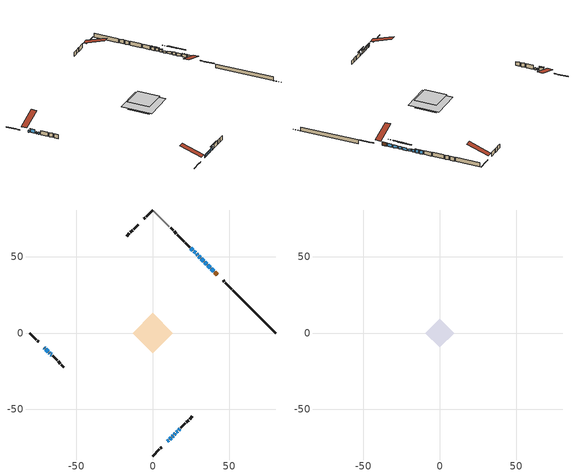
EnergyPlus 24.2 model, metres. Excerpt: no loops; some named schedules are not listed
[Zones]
conditioned space
 floor outside (Floor1 construction): -0.86,0 0,0.86 0.86,0 0,-0.86 z1.83
 floor adiabatic (AdiabaticFloorConstruction): -13.19,0 0,13.19 13.19,0 0,-13.19 z1.83
 floor foundation (Slab1 construction): -9.21,0 0,9.21 9.21,0 0,-9.21 z-0.61
 wall outside (RimJoist1 construction): 0,-80.6 4.29,-76.31 / -80.6,0 -76.31,-4.29 / 0,80.6 -4.29,76.31 / 51.93,28.68 47.64,32.96 z1.83:2.13
 wall outside (RimJoist2 construction): 4.94,-75.66 5.87,-74.73 / -75.66,-4.94 -74.73,-5.87 / -4.94,75.66 -5.87,74.73 / 46.98,33.62 46.06,34.54 z1.83:2.13
 wall outside (AdiabaticWallConstruction 1): 42.32,38.28 40.69,39.91 z1.83:3.86
 wall outside (AdiabaticWallConstruction): -71,-9.6 -70.72,-9.88 / -67.72,-12.88 -67.42,-13.18 / -66.77,-13.83 -66.29,-14.32 / 31.22,49.38 30.26,50.34 z1.83:3.05; 40.03,40.57 38.38,42.22 z1.83:3.68; 9.6,-71 10.33,-70.28 / 10.98,-69.62 12.01,-68.6 / 13.98,-66.62 14.81,-65.79 / 29.61,50.99 28.78,51.82 z1.83:3.28; 12.66,-67.94 13.33,-67.27 z1.83:3.23; 15.47,-65.14 16.31,-64.29 z1.83:3.74; -70.07,-10.54 -68.38,-12.22 z1.83:4.04; 37.72,42.88 36.07,44.53 / 35.41,45.19 34.19,46.41 z1.83:3.56; 33.53,47.07 31.88,48.72 z1.83:3.25; 16.97,-63.64 17.79,-62.81 z1.83:2.19; 28.13,52.48 26.9,53.7 / 26.25,54.35 24.99,55.61 z1.83:3.91
 wall outside (Wall1 construction): 18.45,-62.15 21.44,-59.16 / -65.63,-14.97 -62.64,-17.96 / -9.61,71 -12.6,68 / 24.33,56.27 21.34,59.26 z1.83:4.27
 wall outside (Wall3 construction): 22.1,-58.5 23.51,-57.09 / -61.98,-18.62 -60.57,-20.04 / -13.25,67.35 -14.67,65.93 / 15.43,65.17 14.01,66.59 z1.83:4.27
 wall outside (Wall4 construction): 24.17,-56.43 25.89,-54.71 / -59.91,-20.69 -58.19,-22.42 / -15.33,65.28 -17.05,63.55 / 13.36,67.25 11.63,68.97 z1.83:4.27
 wall foundation (FoundationWall1 construction): 52.58,28.02,-0.61 52.58,28.02,1.83 77.35,3.25,1.83 77.35,3.25,-0.51 80.6,0,-0.51 80.6,0,-0.61
 wall othersidecoefficients (Wall2 construction): 20.69,59.92 16.08,64.52 z1.83:4.27
 wall adiabatic (Wall5 construction): 10.98,69.63 0.66,79.94 z1.83:4.27
 window (WindowConstruction 10): -71,-9.61 -70.72,-9.88 z1.83:3.05
 window (WindowConstruction 3): 40.03,40.57 38.38,42.22 z1.83:3.68
 window (WindowConstruction 4): 9.61,-71 10.33,-70.28 z1.83:3.28
 window (WindowConstruction 5): 10.98,-69.62 12.01,-68.6 z1.83:3.28
 window (WindowConstruction 6): 12.66,-67.94 13.33,-67.27 z1.83:3.23
 window (WindowConstruction 7): 13.98,-66.62 14.81,-65.79 z1.83:3.28
 window (WindowConstruction 8): 15.47,-65.14 16.31,-64.29 z1.83:3.73
 window (WindowConstruction 9): -70.07,-10.54 -68.38,-12.22 z1.83:4.04
 window (WindowConstruction 14): 37.72,42.88 36.07,44.53 z1.83:3.56
 window (WindowConstruction 11): -67.72,-12.88 -67.42,-13.18 z1.83:3.05
 window (WindowConstruction 15): 35.41,45.19 34.19,46.41 z1.83:3.56
 window (WindowConstruction 16): 33.53,47.07 31.88,48.72 z1.83:3.25
 window (WindowConstruction 17): 16.97,-63.63 17.79,-62.81 z1.83:2.19
 window (WindowConstruction 12): -66.77,-13.84 -66.29,-14.32 z1.83:3.05
 window (WindowConstruction 13): 31.22,49.38 30.26,50.34 z1.83:3.05
 window (WindowConstruction): 29.61,50.99 28.78,51.82 z1.83:3.28
 window (WindowConstruction 1): 28.13,52.48 26.91,53.7 z1.83:3.91
 window (WindowConstruction 2): 26.25,54.35 24.99,55.61 z1.83:3.91
 door (Door): 42.32,38.28 40.69,39.91 z1.83:3.86
 ceiling adiabatic (AdiabaticFloorConstruction): 0,-13.19 13.19,0 0,13.19 -13.19,0 z1.83
attic - vented
 floor to conditioned space (Floor2 construction Reversed): -9.44,0 0,9.44 9.44,0 0,-9.44 z4.27
 roof outside (Roof1 construction): 8.95,-71.65,4.27 -0.24,-62.46,8.6 -2.67,-64.88,8.6 6.53,-74.08,4.27; -71.65,-8.95,4.27 -62.46,0.24,8.6 -64.88,2.67,8.6 -74.08,-6.53,4.27; -8.95,71.65,4.27 0.24,62.46,8.6 2.67,64.88,8.6 -6.53,74.08,4.27; 42.98,37.62,4.27 33.79,28.43,8.6 36.21,26.01,8.6 45.4,35.2,4.27
shading: 38.24,42.37 40.17,40.43 40.46,40.72 38.53,42.66 z3.88; 10.47,-70.13 9.46,-71.14 9.75,-71.43 10.76,-70.43 z3.48; 12.15,-68.45 10.84,-69.76 11.13,-70.05 12.44,-68.74 z3.48; 13.47,-67.13 12.52,-68.08 12.81,-68.37 13.76,-67.42 z3.43; 14.95,-65.65 13.84,-66.76 14.13,-67.05 15.24,-65.94 z3.48; 16.45,-64.15 15.32,-65.28 15.61,-65.57 16.74,-64.44 z3.94; -68.24,-12.37 -70.21,-10.39 -70.5,-10.68 -68.53,-12.66 z4.24; 33.99,46.61 39.8,40.8 40.09,41.09 34.28,46.9 z6.5; 32.11,48.49 37.49,43.11 37.78,43.4 32.4,48.78 z6.5; 29.8,50.8 35.61,44.99 35.9,45.28 30.09,51.09 z6.19; 19.87,-60.73 14.89,-65.71 15.18,-66 20.16,-61.02 z5.13; 28.64,51.96 29.75,50.85 30.04,51.14 28.93,52.25 z3.48; 26.76,53.84 28.27,52.33 28.56,52.62 27.05,54.13 z4.11; 24.85,55.75 26.39,54.21 26.68,54.5 25.14,56.04 z4.11
[Building]
Building 1: Terrain=Suburbs
[Site:Location]
Edmonton Intl AP_AB: Latitude {deg}=53.31; Longitude {deg}=-113.58; Time Zone {hr}=-7; Elevation {m}=723; Keep Site Location Information=Yes
[Site:GroundTemperature:Shallow]
-1.56185, -3.61833, -3.78302, -2.80711, 1.11059, 5.01004, 8.39065, 10.5322, 10.7141, 8.97234, 5.67794, 1.89811
[Site:WaterMainsTemperature]
Calculation Method=Schedule; Temperature Schedule=mains temperature schedule
[Material] Roughness=Rough; Thermal Absorptance=0.9
Name | Thickness {m} | Conductivity {W/m-K} | Density {kg/m3} | Specific Heat {J/kg-K} | Solar Absorptance | Visible Absorptance
asphalt or fiberglass shingles | 0.00635 | 0.162714 | 1121.4 | 1465.45 | 0.4 | 0.4
ceiling loosefill ins | 0.254 | 0.0480833 | 16.02 | 1046.75 | 0.7 | 0.7
ceiling stud and cavity | 0.1397 | 0.121496 | 65.682 | 1177.47 | 0.7 | 0.7
concrete 4.0 in. | 0.1016 | 1.803125 | 2242.8 | 837.4 | 0.7 | 0.7
concrete 8.0 in. | 0.2032 | 1.803125 | 2242.8 | 837.4 | 0.7 | 0.7
door material | 0.04445 | 0.053851 | 512.64 | 1214.23 | 0.7 | 0.7
floor covering | 0.0127 | 0.0433444 | 54.468 | 1339.84 | 0.6 | 0.6
floor rigid ins; rim joist rigid ins; wall rigid ins | 0.051816 | 0.029427 | 32.04 | 1214.23 | 0.7 | 0.7
floor rigid ins 1; wall rigid ins 2 | 0.512978 | 0.029427 | 32.04 | 1214.23 | 0.7 | 0.7
floor stud and cavity | 0.1397 | 0.119269 | 92.3553 | 1139.71 | 0.7 | 0.7
floor stud and cavity 1 | 0.1397 | 1.75129 | 37.0049 | 1207.88 | 0.7 | 0.7
furniture material conditioned space 1 | 0.1524 | 0.115458 | 640.8 | 1214.23 | 0.6 | 0.6
gypsum board | 0.0127 | 0.160291 | 801 | 837.4 | 0.6 | 0.6
osb sheathing 0.5 in. | 0.0127 | 0.115458 | 512.64 | 1214.23 | 0.7 | 0.7
osb sheathing 0.75 in. | 0.01905 | 0.115458 | 512.64 | 1214.23 | 0.7 | 0.7
osb sheathing 2.0 in. | 0.0508 | 0.115458 | 512.64 | 1214.23 | 0.7 | 0.7
rim joist stud and cavity | 0.0508 | 0.0450373 | 125.044 | 1163.47 | 0.6 | 0.6
rim joist stud and cavity 1 | 0.0508 | 0.0357683 | 125.044 | 1163.47 | 0.6 | 0.6
wall rigid ins 1 | 0.051816 | 0.029427 | 32.04 | 1214.23 | 0.4 | 0.4
wall stud and cavity | 0.1397 | 0.256764 | 139.0536 | 1170.24 | 0.7 | 0.7
wall stud and cavity 1 | 0.1397 | 0.29655 | 139.0536 | 1170.24 | 0.7 | 0.7
wall stud and cavity 2 | 0.1397 | 0.678158 | 139.0536 | 1170.24 | 0.7 | 0.7
wall stud and cavity 3 | 0.1397 | 0.789273 | 139.0536 | 1170.24 | 0.7 | 0.7
wall stud and cavity 4 | 0.1397 | 0.197586 | 139.0536 | 1170.24 | 0.7 | 0.7
wall stud and cavity 5 | 0.0889 | 0.380278 | 52.3479 | 1209.89 | 0.7 | 0.7
wall stud and cavity 6 | 0.0889 | 0.391764 | 83.0341 | 1211.67 | 0.7 | 0.7
wood siding | 0.0254 | 0.102417 | 544.68 | 1172.36 | 0.4 | 0.4
wood siding 1; wood siding 2; wood siding 3 | 0.0254 | 0.102417 | 544.68 | 1172.36 | 0.7 | 0.7
[WindowMaterial:SimpleGlazingSystem]
Name | U-Factor {W/m2-K} | Solar Heat Gain Coefficient
WindowMaterial | 2.42791 | 0.63
WindowMaterial 1 | 2.44268 | 0.62
WindowMaterial 10 | 2.8072 | 0.47
WindowMaterial 11 | 2.19909 | 0.41
WindowMaterial 12 | 2.20647 | 0.58
WindowMaterial 13 | 2.14572 | 0.6
WindowMaterial 14 | 2.14117 | 0.61
WindowMaterial 15 | 2.3717 | 0.37
WindowMaterial 2 | 2.36375 | 0.65
WindowMaterial 3 | 2.103699 | 0.62
WindowMaterial 4 | 2.464252 | 0.48
WindowMaterial 5 | 2.407472 | 0.64
WindowMaterial 6 | 2.27801 | 0.55
WindowMaterial 7 | 2.191708 | 0.59
WindowMaterial 8 | 2.08155 | 0.63
WindowMaterial 9 | 2.674338 | 0.52
[Construction]
AdiabaticFloorConstruction: floor stud and cavity 1, floor rigid ins 1, osb sheathing 0.75 in., floor covering
AdiabaticWallConstruction: wood siding 2, wall rigid ins 2, wall stud and cavity 5, gypsum board
AdiabaticWallConstruction 1: wood siding 3, wall rigid ins 2, wall stud and cavity 5, gypsum board
Door: door material
Floor1 construction: floor stud and cavity, floor rigid ins, osb sheathing 0.75 in., floor covering
Floor2 construction Reversed: gypsum board, ceiling stud and cavity, ceiling loosefill ins
FoundationWall1 construction: concrete 8.0 in.
furniture construction conditioned space 1: furniture material conditioned space 1
PartitionWallConstruction: gypsum board, wall stud and cavity 6, gypsum board
RimJoist1 construction: wood siding 1, rim joist rigid ins, osb sheathing 2.0 in., rim joist stud and cavity
RimJoist2 construction: wood siding 1, rim joist rigid ins, osb sheathing 2.0 in., rim joist stud and cavity 1
Roof1 construction: asphalt or fiberglass shingles
Slab1 construction: concrete 4.0 in.
Wall1 construction: wood siding, wall rigid ins, osb sheathing 0.5 in., wall stud and cavity, gypsum board
Wall2 construction: wall rigid ins 1, osb sheathing 0.5 in., wall stud and cavity 1, gypsum board
Wall3 construction: wood siding, wall rigid ins, osb sheathing 0.5 in., wall stud and cavity 2, gypsum board
Wall4 construction: wood siding, wall rigid ins, osb sheathing 0.5 in., wall stud and cavity 3, gypsum board
Wall5 construction: wall rigid ins 1, osb sheathing 0.5 in., wall stud and cavity 4, gypsum board
WindowConstruction; WindowConstruction 7: WindowMaterial
WindowConstruction 1: WindowMaterial 1
WindowConstruction 10: WindowMaterial 9
WindowConstruction 11: WindowMaterial 10
WindowConstruction 12; WindowConstruction 13: WindowMaterial 11
WindowConstruction 14: WindowMaterial 12
WindowConstruction 15: WindowMaterial 13
WindowConstruction 16: WindowMaterial 14
WindowConstruction 17: WindowMaterial 15
WindowConstruction 2: WindowMaterial 2
WindowConstruction 3: WindowMaterial 3
WindowConstruction 4: WindowMaterial 4
WindowConstruction 5: WindowMaterial 5
WindowConstruction 6: WindowMaterial 6
WindowConstruction 8: WindowMaterial 7
WindowConstruction 9: WindowMaterial 8
[Zone] Multiplier=1; Part of Total Floor Area=Yes
Name | Volume {m3}
attic - vented | 125.28
conditioned space | 941.4
[Space]
Name | Zone | Volume {m3}
attic - vented 1 | attic - vented | 125.28
conditioned space 1 | conditioned space | 941.4
[ZoneInfiltration:EffectiveLeakageArea]
infil attic - vented 1: Zone or Space=attic - vented 1; Schedule=Always On Discrete; Effective Air Leakage Area {cm2}=6195.13; Stack Coefficient=0.000301306; Wind Coefficient=1.1728e-05
[ZoneMixing]
whole house fan mix: Zone or Space=attic - vented; Schedule=Always On Continuous; Design Flow Rate Calculation Method=Flow/Zone; Design Flow Rate {m3/s}=0; Source Zone or Space=conditioned space
[SurfaceProperty:ExposedFoundationPerimeter]
Slab1: Exposed Perimeter Calculation Method=TotalExposedPerimeter; Total Exposed Perimeter {m}=39.624
[SurfaceProperty:OtherSideCoefficients]
other non-freezing space: Combined Convective/Radiative Film Coefficient {W/m2-K}=8.35; Constant Temperature Coefficient=1; External Dry-Bulb Temperature Coefficient=0; Ground Temperature Coefficient=0; Wind Speed Coefficient=0; Zone Air Temperature Coefficient=0; Constant Temperature Schedule=other non-freezing space; Previous Other Side Temperature Coefficient=0
[InternalMass] Zone or ZoneList=conditioned space; Space or SpaceList=conditioned space 1
Name | Construction | Surface Area {m2}
furniture mass conditioned space 1 | furniture construction conditioned space 1 | 207.588
partition wall mass | PartitionWallConstruction | 518.97
[Lights]
interior lighting: Zone or ZoneList or Space or SpaceList=conditioned space 1; Schedule=interior lighting schedule; Design Level Calculation Method=LightingLevel; Lighting Level {W}=343.2; Return Air Fraction=0; Fraction Radiant=0.6; Fraction Visible=0.2; Fraction Replaceable=1
[People]
occupants: Zone or ZoneList or Space or SpaceList=conditioned space 1; Number of People Schedule=occupants schedule; Number of People Calculation Method=People; Number of People=3; Fraction Radiant=0.314171; Sensible Heat Fraction=0.56303; Activity Level Schedule=occupants activity schedule; Carbon Dioxide Generation Rate {m3/s-W}=0; Enable ASHRAE 55 Comfort Warnings=No; Mean Radiant Temperature Calculation Type=EnclosureAveraged
[ElectricEquipment] Zone or ZoneList or Space or SpaceList=conditioned space 1; Design Level Calculation Method=EquipmentLevel
Name | Schedule | Design Level {W} | Fraction Latent | Fraction Radiant | Fraction Lost
clothes dryer | clothes dryer schedule | 140.772 | 0.015 | 0.081 | 0.85
clothes washer | clothes washer schedule | 32.1985 | 0.03 | 0.162 | 0.7
cooking range | cooking range schedule | 208.969 | 0.08 | 0.432 | 0.2
dishwasher | dishwasher schedule | 66.8632 | 0.3 | 0.18 | 0.4
fridge | fridge schedule | 72.9452 | 0 | 0.6 | 0
mech vent bath fan 0 | mech vent bath fan 0 schedule | 50.2 | 0 | 0 | 1
mech vent bath fan 1 | mech vent bath fan 1 schedule | 50.2 | 0 | 0 | 1
mech vent house fan | mech vent house fan schedule | 0 | 0 | 0 | 1
mech vent house fan cfis | mech vent house fan cfis schedule | 0 | 0 | 0 | 0
mech vent range fan 0 | mech vent range fan 0 schedule | 57 | 0 | 0 | 1
misc plug loads | misc plug loads schedule | 494.7 | 0.045 | 0.513 | 0.1
whole house fan | Always On Discrete | 0 | 0 | 0 | 1
[OtherEquipment] Zone or ZoneList or Space or SpaceList=conditioned space 1; Design Level Calculation Method=EquipmentLevel
Name | Fuel Type | Schedule | Design Level {W} | Fraction Latent | Fraction Radiant | Fraction Lost
clothes dryer 1 | Electricity | clothes dryer schedule | 0 | 0.015 | 0.081 | 0.85
cooking range 1 | Electricity | cooking range schedule | 0 | 0.08 | 0.432 | 0.2
general water use latent | None | general water use schedule | 59.3978 | 1 | 0 | 0
general water use sensible | None | general water use schedule | -58.539 | 0 | 0.6 | 0
mech vent house fan latent load | None | Always On Discrete | 0 | 1 | 0 | 0
mech vent house fan sensible load | None | Always On Discrete | 0 | 0 | 0 | 0
water heater energy adjustment1 | NaturalGas | Always On Discrete | 0.01 | 0 | 0 | 1
[ZoneInfiltration:DesignFlowRate] Zone or ZoneList or Space or SpaceList=conditioned space 1; Schedule=Always On Discrete; Design Flow Rate Calculation Method=Flow/Zone; Design Flow Rate {m3/s}=0
infil flow; natural vent flow; whole house fan flow
[Foundation:Kiva]
Foundation Kiva 1: Initial Indoor Air Temperature {C}=18; Wall Height Above Grade {m}=1.82999; Wall Depth Below Slab {m}=0.2032
[Foundation:Kiva:Settings]
Soil Conductivity {W/m-K}=0.849921; Soil Density {kg/m3}=1842.3; Soil Specific Heat {J/kg-K}=418.7; Ground Solar Absorptivity=0.9; Ground Thermal Absorptivity=0.9; Ground Surface Roughness {m}=0.03; Far-Field Width {m}=40; Deep-Ground Boundary Condition=ZeroFlux; Deep-Ground Depth {m}=40; Minimum Cell Dimension {m}=0.2; Maximum Cell Growth Coefficient=3; Simulation Timestep=Timestep
[Exterior:Lights]
exterior lighting: Schedule=exterior lighting schedule; Design Level {W}=75.6
[Schedule:Constant]
Name | Hourly Value
Always On Continuous; mech vent house fan schedule; mech vent house fan cfis schedule; Always On Discrete | 1
other non-freezing space; fridge schedule | 0
occupants activity schedule | 117.228
[Schedule:Week:Daily]
interior lighting schedule Week Rule - Jan1-Jan27: interior lighting schedule day, interior lighting schedule day, interior lighting schedule day, interior lighting schedule day, interior lighting schedule day, interior lighting schedule day, interior lighting schedule day, interior lighting schedule default day, interior lighting schedule default day, interior lighting schedule default day, interior lighting schedule default day, interior lighting schedule default day
interior lighting schedule Week Rule - Jan28-Feb3: interior lighting schedule day, interior lighting schedule day, interior lighting schedule day, interior lighting schedule day, interior lighting schedule day 1, interior lighting schedule day 1, interior lighting schedule day 1, interior lighting schedule default day, interior lighting schedule default day, interior lighting schedule default day, interior lighting schedule default day, interior lighting schedule default day
interior lighting schedule Week Rule - Feb4-Feb24: interior lighting schedule day 1, interior lighting schedule day 1, interior lighting schedule day 1, interior lighting schedule day 1, interior lighting schedule day 1, interior lighting schedule day 1, interior lighting schedule day 1, interior lighting schedule default day, interior lighting schedule default day, interior lighting schedule default day, interior lighting schedule default day, interior lighting schedule default day
interior lighting schedule Week Rule - Feb25-Mar3: interior lighting schedule day 1, interior lighting schedule day 1, interior lighting schedule day 1, interior lighting schedule day 1, interior lighting schedule day 2, interior lighting schedule day 2, interior lighting schedule day 2, interior lighting schedule default day, interior lighting schedule default day, interior lighting schedule default day, interior lighting schedule default day, interior lighting schedule default day
interior lighting schedule Week Rule - Mar4-Mar31: interior lighting schedule day 2, interior lighting schedule day 2, interior lighting schedule day 2, interior lighting schedule day 2, interior lighting schedule day 2, interior lighting schedule day 2, interior lighting schedule day 2, interior lighting schedule default day, interior lighting schedule default day, interior lighting schedule default day, interior lighting schedule default day, interior lighting schedule default day
interior lighting schedule Week Rule - Apr1-Apr28: interior lighting schedule day 3, interior lighting schedule day 3, interior lighting schedule day 3, interior lighting schedule day 3, interior lighting schedule day 3, interior lighting schedule day 3, interior lighting schedule day 3, interior lighting schedule default day, interior lighting schedule default day, interior lighting schedule default day, interior lighting schedule default day, interior lighting schedule default day
interior lighting schedule Week Rule - Apr29-May5: interior lighting schedule day 3, interior lighting schedule day 3, interior lighting schedule day 4, interior lighting schedule day 4, interior lighting schedule day 4, interior lighting schedule day 4, interior lighting schedule day 4, interior lighting schedule default day, interior lighting schedule default day, interior lighting schedule default day, interior lighting schedule default day, interior lighting schedule default day
interior lighting schedule Week Rule - May6-May26: interior lighting schedule day 4, interior lighting schedule day 4, interior lighting schedule day 4, interior lighting schedule day 4, interior lighting schedule day 4, interior lighting schedule day 4, interior lighting schedule day 4, interior lighting schedule default day, interior lighting schedule default day, interior lighting schedule default day, interior lighting schedule default day, interior lighting schedule default day
interior lighting schedule Week Rule - May27-Jun2: interior lighting schedule day 4, interior lighting schedule day 4, interior lighting schedule day 4, interior lighting schedule day 4, interior lighting schedule day 4, interior lighting schedule day 5, interior lighting schedule day 5, interior lighting schedule default day, interior lighting schedule default day, interior lighting schedule default day, interior lighting schedule default day, interior lighting schedule default day
interior lighting schedule Week Rule - Jun3-Jun30: interior lighting schedule day 5, interior lighting schedule day 5, interior lighting schedule day 5, interior lighting schedule day 5, interior lighting schedule day 5, interior lighting schedule day 5, interior lighting schedule day 5, interior lighting schedule default day, interior lighting schedule default day, interior lighting schedule default day, interior lighting schedule default day, interior lighting schedule default day
interior lighting schedule Week Rule - Jul1-Jul28: interior lighting schedule day 6, interior lighting schedule day 6, interior lighting schedule day 6, interior lighting schedule day 6, interior lighting schedule day 6, interior lighting schedule day 6, interior lighting schedule day 6, interior lighting schedule default day, interior lighting schedule default day, interior lighting schedule default day, interior lighting schedule default day, interior lighting schedule default day
interior lighting schedule Week Rule - Jul29-Aug4: interior lighting schedule day 6, interior lighting schedule day 6, interior lighting schedule day 6, interior lighting schedule day 7, interior lighting schedule day 7, interior lighting schedule day 7, interior lighting schedule day 7, interior lighting schedule default day, interior lighting schedule default day, interior lighting schedule default day, interior lighting schedule default day, interior lighting schedule default day
interior lighting schedule Week Rule - Aug5-Aug25: interior lighting schedule day 7, interior lighting schedule day 7, interior lighting schedule day 7, interior lighting schedule day 7, interior lighting schedule day 7, interior lighting schedule day 7, interior lighting schedule day 7, interior lighting schedule default day, interior lighting schedule default day, interior lighting schedule default day, interior lighting schedule default day, interior lighting schedule default day
interior lighting schedule Week Rule - Aug26-Sep1: interior lighting schedule day 7, interior lighting schedule day 7, interior lighting schedule day 7, interior lighting schedule day 7, interior lighting schedule day 7, interior lighting schedule day 7, interior lighting schedule day 8, interior lighting schedule default day, interior lighting schedule default day, interior lighting schedule default day, interior lighting schedule default day, interior lighting schedule default day
interior lighting schedule Week Rule - Sep2-Sep29: interior lighting schedule day 8, interior lighting schedule day 8, interior lighting schedule day 8, interior lighting schedule day 8, interior lighting schedule day 8, interior lighting schedule day 8, interior lighting schedule day 8, interior lighting schedule default day, interior lighting schedule default day, interior lighting schedule default day, interior lighting schedule default day, interior lighting schedule default day
interior lighting schedule Week Rule - Sep30-Oct6: interior lighting schedule day 8, interior lighting schedule day 9, interior lighting schedule day 9, interior lighting schedule day 9, interior lighting schedule day 9, interior lighting schedule day 9, interior lighting schedule day 9, interior lighting schedule default day, interior lighting schedule default day, interior lighting schedule default day, interior lighting schedule default day, interior lighting schedule default day
interior lighting schedule Week Rule - Oct7-Oct27: interior lighting schedule day 9, interior lighting schedule day 9, interior lighting schedule day 9, interior lighting schedule day 9, interior lighting schedule day 9, interior lighting schedule day 9, interior lighting schedule day 9, interior lighting schedule default day, interior lighting schedule default day, interior lighting schedule default day, interior lighting schedule default day, interior lighting schedule default day
interior lighting schedule Week Rule - Oct28-Nov3: interior lighting schedule day 9, interior lighting schedule day 9, interior lighting schedule day 9, interior lighting schedule day 9, interior lighting schedule day 10, interior lighting schedule day 10, interior lighting schedule day 10, interior lighting schedule default day, interior lighting schedule default day, interior lighting schedule default day, interior lighting schedule default day, interior lighting schedule default day
interior lighting schedule Week Rule - Nov4-Nov24: interior lighting schedule day 10, interior lighting schedule day 10, interior lighting schedule day 10, interior lighting schedule day 10, interior lighting schedule day 10, interior lighting schedule day 10, interior lighting schedule day 10, interior lighting schedule default day, interior lighting schedule default day, interior lighting schedule default day, interior lighting schedule default day, interior lighting schedule default day
interior lighting schedule Week Rule - Nov25-Dec1: interior lighting schedule day 10, interior lighting schedule day 10, interior lighting schedule day 10, interior lighting schedule day 10, interior lighting schedule day 10, interior lighting schedule day 10, interior lighting schedule day 11, interior lighting schedule default day, interior lighting schedule default day, interior lighting schedule default day, interior lighting schedule default day, interior lighting schedule default day
interior lighting schedule Week Rule - Dec2-Dec31: interior lighting schedule day 11, interior lighting schedule day 11, interior lighting schedule day 11, interior lighting schedule day 11, interior lighting schedule day 11, interior lighting schedule day 11, interior lighting schedule day 11, interior lighting schedule default day, interior lighting schedule default day, interior lighting schedule default day, interior lighting schedule default day, interior lighting schedule default day
occupants schedule Week Rule - Jan1-Dec31: occupants schedule day, occupants schedule day, occupants schedule day, occupants schedule day, occupants schedule day, occupants schedule day, occupants schedule day, occupants schedule default day, occupants schedule default day, occupants schedule default day, occupants schedule default day, occupants schedule default day
clothes dryer schedule Week Rule - Jan1-Dec31: clothes dryer schedule day, clothes dryer schedule day, clothes dryer schedule day, clothes dryer schedule day, clothes dryer schedule day, clothes dryer schedule day, clothes dryer schedule day, clothes dryer schedule default day, clothes dryer schedule default day, clothes dryer schedule default day, clothes dryer schedule default day, clothes dryer schedule default day
clothes washer schedule Week Rule - Jan1-Dec31: clothes washer schedule day, clothes washer schedule day, clothes washer schedule day, clothes washer schedule day, clothes washer schedule day, clothes washer schedule day, clothes washer schedule day, clothes washer schedule default day, clothes washer schedule default day, clothes washer schedule default day, clothes washer schedule default day, clothes washer schedule default day
cooking range schedule Week Rule - Jan1-Dec31: cooking range schedule day, cooking range schedule day, cooking range schedule day, cooking range schedule day, cooking range schedule day, cooking range schedule day, cooking range schedule day, cooking range schedule default day, cooking range schedule default day, cooking range schedule default day, cooking range schedule default day, cooking range schedule default day
dishwasher schedule Week Rule - Jan1-Dec31: dishwasher schedule day, dishwasher schedule day, dishwasher schedule day, dishwasher schedule day, dishwasher schedule day, dishwasher schedule day, dishwasher schedule day, dishwasher schedule default day, dishwasher schedule default day, dishwasher schedule default day, dishwasher schedule default day, dishwasher schedule default day
mech vent bath fan 0 schedule Week Rule - Jan1-Dec31: mech vent bath fan 0 schedule day, mech vent bath fan 0 schedule day, mech vent bath fan 0 schedule day, mech vent bath fan 0 schedule day, mech vent bath fan 0 schedule day, mech vent bath fan 0 schedule day, mech vent bath fan 0 schedule day, mech vent bath fan 0 schedule default day, mech vent bath fan 0 schedule default day, mech vent bath fan 0 schedule default day, mech vent bath fan 0 schedule default day, mech vent bath fan 0 schedule default day
mech vent bath fan 1 schedule Week Rule - Jan1-Dec31: mech vent bath fan 1 schedule day, mech vent bath fan 1 schedule day, mech vent bath fan 1 schedule day, mech vent bath fan 1 schedule day, mech vent bath fan 1 schedule day, mech vent bath fan 1 schedule day, mech vent bath fan 1 schedule day, mech vent bath fan 1 schedule default day, mech vent bath fan 1 schedule default day, mech vent bath fan 1 schedule default day, mech vent bath fan 1 schedule default day, mech vent bath fan 1 schedule default day
mech vent range fan 0 schedule Week Rule - Jan1-Dec31: mech vent range fan 0 schedule day, mech vent range fan 0 schedule day, mech vent range fan 0 schedule day, mech vent range fan 0 schedule day, mech vent range fan 0 schedule day, mech vent range fan 0 schedule day, mech vent range fan 0 schedule day, mech vent range fan 0 schedule default day, mech vent range fan 0 schedule default day, mech vent range fan 0 schedule default day, mech vent range fan 0 schedule default day, mech vent range fan 0 schedule default day
misc plug loads schedule Week Rule - Jan1-Dec31: misc plug loads schedule day, misc plug loads schedule day, misc plug loads schedule day, misc plug loads schedule day, misc plug loads schedule day, misc plug loads schedule day, misc plug loads schedule day, misc plug loads schedule default day, misc plug loads schedule default day, misc plug loads schedule default day, misc plug loads schedule default day, misc plug loads schedule default day
general water use schedule Week Rule - Jan1-Dec31: general water use schedule day, general water use schedule day, general water use schedule day, general water use schedule day, general water use schedule day, general water use schedule day, general water use schedule day, general water use schedule default day, general water use schedule default day, general water use schedule default day, general water use schedule default day, general water use schedule default day
exterior lighting schedule Week Rule - Jan1-Jan27: exterior lighting schedule day, exterior lighting schedule day, exterior lighting schedule day, exterior lighting schedule day, exterior lighting schedule day, exterior lighting schedule day, exterior lighting schedule day, exterior lighting schedule default day, exterior lighting schedule default day, exterior lighting schedule default day, exterior lighting schedule default day, exterior lighting schedule default day
exterior lighting schedule Week Rule - Jan28-Feb3: exterior lighting schedule day, exterior lighting schedule day, exterior lighting schedule day, exterior lighting schedule day, exterior lighting schedule day 1, exterior lighting schedule day 1, exterior lighting schedule day 1, exterior lighting schedule default day, exterior lighting schedule default day, exterior lighting schedule default day, exterior lighting schedule default day, exterior lighting schedule default day
exterior lighting schedule Week Rule - Feb4-Feb24: exterior lighting schedule day 1, exterior lighting schedule day 1, exterior lighting schedule day 1, exterior lighting schedule day 1, exterior lighting schedule day 1, exterior lighting schedule day 1, exterior lighting schedule day 1, exterior lighting schedule default day, exterior lighting schedule default day, exterior lighting schedule default day, exterior lighting schedule default day, exterior lighting schedule default day
exterior lighting schedule Week Rule - Feb25-Mar3: exterior lighting schedule day 1, exterior lighting schedule day 1, exterior lighting schedule day 1, exterior lighting schedule day 1, exterior lighting schedule day 2, exterior lighting schedule day 2, exterior lighting schedule day 2, exterior lighting schedule default day, exterior lighting schedule default day, exterior lighting schedule default day, exterior lighting schedule default day, exterior lighting schedule default day
exterior lighting schedule Week Rule - Mar4-Mar31: exterior lighting schedule day 2, exterior lighting schedule day 2, exterior lighting schedule day 2, exterior lighting schedule day 2, exterior lighting schedule day 2, exterior lighting schedule day 2, exterior lighting schedule day 2, exterior lighting schedule default day, exterior lighting schedule default day, exterior lighting schedule default day, exterior lighting schedule default day, exterior lighting schedule default day
exterior lighting schedule Week Rule - Apr1-Apr28: exterior lighting schedule day 3, exterior lighting schedule day 3, exterior lighting schedule day 3, exterior lighting schedule day 3, exterior lighting schedule day 3, exterior lighting schedule day 3, exterior lighting schedule day 3, exterior lighting schedule default day, exterior lighting schedule default day, exterior lighting schedule default day, exterior lighting schedule default day, exterior lighting schedule default day
exterior lighting schedule Week Rule - Apr29-May5: exterior lighting schedule day 3, exterior lighting schedule day 3, exterior lighting schedule day 4, exterior lighting schedule day 4, exterior lighting schedule day 4, exterior lighting schedule day 4, exterior lighting schedule day 4, exterior lighting schedule default day, exterior lighting schedule default day, exterior lighting schedule default day, exterior lighting schedule default day, exterior lighting schedule default day
exterior lighting schedule Week Rule - May6-May26: exterior lighting schedule day 4, exterior lighting schedule day 4, exterior lighting schedule day 4, exterior lighting schedule day 4, exterior lighting schedule day 4, exterior lighting schedule day 4, exterior lighting schedule day 4, exterior lighting schedule default day, exterior lighting schedule default day, exterior lighting schedule default day, exterior lighting schedule default day, exterior lighting schedule default day
exterior lighting schedule Week Rule - May27-Jun2: exterior lighting schedule day 4, exterior lighting schedule day 4, exterior lighting schedule day 4, exterior lighting schedule day 4, exterior lighting schedule day 4, exterior lighting schedule day 5, exterior lighting schedule day 5, exterior lighting schedule default day, exterior lighting schedule default day, exterior lighting schedule default day, exterior lighting schedule default day, exterior lighting schedule default day
exterior lighting schedule Week Rule - Jun3-Jun30: exterior lighting schedule day 5, exterior lighting schedule day 5, exterior lighting schedule day 5, exterior lighting schedule day 5, exterior lighting schedule day 5, exterior lighting schedule day 5, exterior lighting schedule day 5, exterior lighting schedule default day, exterior lighting schedule default day, exterior lighting schedule default day, exterior lighting schedule default day, exterior lighting schedule default day
[Schedule:Year]
interior lighting schedule: interior lighting schedule Week Rule - Jan1-Jan27, 1, 1, 1, 27, interior lighting schedule Week Rule - Jan28-Feb3, 1, 28, 2, 3, interior lighting schedule Week Rule - Feb4-Feb24, 2, 4, 2, 24, interior lighting schedule Week Rule - Feb25-Mar3, 2, 25, 3, 3, interior lighting schedule Week Rule - Mar4-Mar31, 3, 4, 3, 31, interior lighting schedule Week Rule - Apr1-Apr28, 4, 1, 4, 28, interior lighting schedule Week Rule - Apr29-May5, 4, 29, 5, 5, interior lighting schedule Week Rule - May6-May26, 5, 6, 5, 26, interior lighting schedule Week Rule - May27-Jun2, 5, 27, 6, 2, interior lighting schedule Week Rule - Jun3-Jun30, 6, 3, 6, 30, interior lighting schedule Week Rule - Jul1-Jul28, 7, 1, 7, 28, interior lighting schedule Week Rule - Jul29-Aug4, 7, 29, 8, 4, interior lighting schedule Week Rule - Aug5-Aug25, 8, 5, 8, 25, interior lighting schedule Week Rule - Aug26-Sep1, 8, 26, 9, 1, interior lighting schedule Week Rule - Sep2-Sep29, 9, 2, 9, 29, interior lighting schedule Week Rule - Sep30-Oct6, 9, 30, 10, 6, interior lighting schedule Week Rule - Oct7-Oct27, 10, 7, 10, 27, interior lighting schedule Week Rule - Oct28-Nov3, 10, 28, 11, 3, interior lighting schedule Week Rule - Nov4-Nov24, 11, 4, 11, 24, interior lighting schedule Week Rule - Nov25-Dec1, 11, 25, 12, 1, interior lighting schedule Week Rule - Dec2-Dec31, 12, 2, 12, 31
occupants schedule: occupants schedule Week Rule - Jan1-Dec31, 1, 1, 12, 31
clothes dryer schedule: clothes dryer schedule Week Rule - Jan1-Dec31, 1, 1, 12, 31
clothes washer schedule: clothes washer schedule Week Rule - Jan1-Dec31, 1, 1, 12, 31
cooking range schedule: cooking range schedule Week Rule - Jan1-Dec31, 1, 1, 12, 31
dishwasher schedule: dishwasher schedule Week Rule - Jan1-Dec31, 1, 1, 12, 31
mech vent bath fan 0 schedule: mech vent bath fan 0 schedule Week Rule - Jan1-Dec31, 1, 1, 12, 31
mech vent bath fan 1 schedule: mech vent bath fan 1 schedule Week Rule - Jan1-Dec31, 1, 1, 12, 31
mech vent range fan 0 schedule: mech vent range fan 0 schedule Week Rule - Jan1-Dec31, 1, 1, 12, 31
misc plug loads schedule: misc plug loads schedule Week Rule - Jan1-Dec31, 1, 1, 12, 31
general water use schedule: general water use schedule Week Rule - Jan1-Dec31, 1, 1, 12, 31
exterior lighting schedule: exterior lighting schedule Week Rule - Jan1-Jan27, 1, 1, 1, 27, exterior lighting schedule Week Rule - Jan28-Feb3, 1, 28, 2, 3, exterior lighting schedule Week Rule - Feb4-Feb24, 2, 4, 2, 24, exterior lighting schedule Week Rule - Feb25-Mar3, 2, 25, 3, 3, exterior lighting schedule Week Rule - Mar4-Mar31, 3, 4, 3, 31, exterior lighting schedule Week Rule - Apr1-Apr28, 4, 1, 4, 28, exterior lighting schedule Week Rule - Apr29-May5, 4, 29, 5, 5, exterior lighting schedule Week Rule - May6-May26, 5, 6, 5, 26, exterior lighting schedule Week Rule - May27-Jun2, 5, 27, 6, 2, exterior lighting schedule Week Rule - Jun3-Jun30, 6, 3, 6, 30, exterior lighting schedule Week Rule - Jul1-Jul28, 7, 1, 7, 28, exterior lighting schedule Week Rule - Jul29-Aug4, 7, 29, 8, 4, exterior lighting schedule Week Rule - Aug5-Aug25, 8, 5, 8, 25, exterior lighting schedule Week Rule - Aug26-Sep1, 8, 26, 9, 1, exterior lighting schedule Week Rule - Sep2-Sep29, 9, 2, 9, 29, exterior lighting schedule Week Rule - Sep30-Oct6, 9, 30, 10, 6, exterior lighting schedule Week Rule - Oct7-Oct27, 10, 7, 10, 27, exterior lighting schedule Week Rule - Oct28-Nov3, 10, 28, 11, 3, exterior lighting schedule Week Rule - Nov4-Nov24, 11, 4, 11, 24, exterior lighting schedule Week Rule - Nov25-Dec1, 11, 25, 12, 1, exterior lighting schedule Week Rule - Dec2-Dec31, 12, 2, 12, 31
[Schedule:Compact]
mains temperature schedule: Through: 01/01, For: AllDays, Until: 24:00, 3.97167, Through: 01/02, For: AllDays, Until: 24:00, 3.90778, Through: 01/03, For: AllDays, Until: 24:00, 3.84556, Through: 01/04, For: AllDays, Until: 24:00, 3.78389, Through: 01/05, For: AllDays, Until: 24:00, 3.72278, Through: 01/06, For: AllDays, Until: 24:00, 3.66278, Through: 01/07, For: AllDays, Until: 24:00, 3.60389, Through: 01/08, For: AllDays, Until: 24:00, 3.54556, Through: 01/09, For: AllDays, Until: 24:00, 3.48833, Through: 01/10, For: AllDays, Until: 24:00, 3.43167, Through: 01/11, For: AllDays, Until: 24:00, 3.37611, Through: 01/12, For: AllDays, Until: 24:00, 3.32167, Through: 01/13, For: AllDays, Until: 24:00, 3.26833, Through: 01/14, For: AllDays, Until: 24:00, 3.21556, Through: 01/15, For: AllDays, Until: 24:00, 3.16444, Through: 01/16, For: AllDays, Until: 24:00, 3.11389, Through: 01/17, For: AllDays, Until: 24:00, 3.06444, Through: 01/18, For: AllDays, Until: 24:00, 3.01611, Through: 01/19, For: AllDays, Until: 24:00, 2.96889, Through: 01/20, For: AllDays, Until: 24:00, 2.92278, Through: 01/21, For: AllDays, Until: 24:00, 2.87722, Through: 01/22, For: AllDays, Until: 24:00, 2.83333, Through: 01/23, For: AllDays, Until: 24:00, 2.79056, Through: 01/24, For: AllDays, Until: 24:00, 2.74889, Through: 01/25, For: AllDays, Until: 24:00, 2.70833, Through: 01/26, For: AllDays, Until: 24:00, 2.66889, Through: 01/27, For: AllDays, Until: 24:00, 2.63056, Through: 01/28, For: AllDays, Until: 24:00, 2.59333, Through: 01/29, For: AllDays, Until: 24:00, 2.55778, Through: 01/30, For: AllDays, Until: 24:00, 2.52278, Through: 01/31, For: AllDays, Until: 24:00, 2.48944, Through: 02/01, For: AllDays, Until: 24:00, 2.45722, Through: 02/02, For: AllDays, Until: 24:00, 2.42611, Through: 02/03, For: AllDays, Until: 24:00, 2.39667, Through: 02/04, For: AllDays, Until: 24:00, 2.36833, Through: 02/05, For: AllDays, Until: 24:00, 2.34111, Through: 02/06, For: AllDays, Until: 24:00, 2.315, Through: 02/07, For: AllDays, Until: 24:00, 2.29056, Through: 02/08, For: AllDays, Until: 24:00, 2.26722, Through: 02/09, For: AllDays, Until: 24:00, 2.245, Through: 02/10, For: AllDays, Until: 24:00, 2.22444, Through: 02/11, For: AllDays, Until: 24:00, 2.20444, Through: 02/12, For: AllDays, Until: 24:00, 2.18667, Through: 02/13, For: AllDays, Until: 24:00, 2.17, Through: 02/14, For: AllDays, Until: 24:00, 2.15444, Through: 02/15, For: AllDays, Until: 24:00, 2.14, Through: 02/16, For: AllDays, Until: 24:00, 2.12722, Through: 02/17, For: AllDays, Until: 24:00, 2.11556, Through: 02/18, For: AllDays, Until: 24:00, 2.10556, Through: 02/19, For: AllDays, Until: 24:00, 2.09667, Through: 02/20, For: AllDays, Until: 24:00, 2.08889, Through: 02/21, For: AllDays, Until: 24:00, 2.08278, Through: 02/22, For: AllDays, Until: 24:00, 2.07833, Through: 02/23, For: AllDays, Until: 24:00, 2.07444, Through: 02/24, For: AllDays, Until: 24:00, 2.07278, Through: 02/25, For: AllDays, Until: 24:00, 2.07167, Through: 02/26, For: AllDays, Until: 24:00, 2.07222, Through: 02/27, For: AllDays, Until: 24:00, 2.07444, Through: 02/28, For: AllDays, Until: 24:00, 2.07778, Through: 03/01, For: AllDays, Until: 24:00, 2.08222, Through: 03/02, For: AllDays, Until: 24:00, 2.08833, Through: 03/03, For: AllDays, Until: 24:00, 2.09556, Through: 03/04, For: AllDays, Until: 24:00, 2.10444, Through: 03/05, For: AllDays, Until: 24:00, 2.11444, Through: 03/06, For: AllDays, Until: 24:00, 2.12556, Through: 03/07, For: AllDays, Until: 24:00, 2.13833, Through: 03/08, For: AllDays, Until: 24:00, 2.15278, Through: 03/09, For: AllDays, Until: 24:00, 2.16778, Through: 03/10, For: AllDays, Until: 24:00, 2.18444, Through: 03/11, For: AllDays, Until: 24:00, 2.20278, Through: 03/12, For: AllDays, Until: 24:00, 2.22167, Through: 03/13, For: AllDays, Until: 24:00, 2.24278, Through: 03/14, For: AllDays, Until: 24:00, 2.26444, Through: 03/15, For: AllDays, Until: 24:00, 2.28778, Through: 03/16, For: AllDays, Until: 24:00, 2.31222, Through: 03/17, For: AllDays, Until: 24:00, 2.33778, Through: 03/18, For: AllDays, Until: 24:00, 2.365, Through: 03/19, For: AllDays, Until: 24:00, 2.39333, Through: 03/20, For: AllDays, Until: 24:00, 2.42278, Through: 03/21, For: AllDays, Until: 24:00, 2.45389, Through: 03/22, For: AllDays, Until: 24:00, 2.48611, Through: 03/23, For: AllDays, Until: 24:00, 2.51889, Through: 03/24, For: AllDays, Until: 24:00, 2.55389, Through: 03/25, For: AllDays, Until: 24:00, 2.58944, Through: 03/26, For: AllDays, Until: 24:00, 2.62611, Through: 03/27, For: AllDays, Until: 24:00, 2.66444, Through: 03/28, For: AllDays, Until: 24:00, 2.70389, Through: 03/29, For: AllDays, Until: 24:00, 2.74389, Through: 03/30, For: AllDays, Until: 24:00, 2.78556, Through: 03/31, For: AllDays, Until: 24:00, 2.82833, Through: 04/01, For: AllDays, Until: 24:00, 2.87222, Through: 04/02, For: AllDays, Until: 24:00, 2.91722, Through: 04/03, For: AllDays, Until: 24:00, 2.96333, Through: 04/04, For: AllDays, Until: 24:00, 3.01056, Through: 04/05, For: AllDays, Until: 24:00, 3.05889, Through: 04/06, For: AllDays, Until: 24:00, 3.10833, Through: 04/07, For: AllDays, Until: 24:00, 3.15833, Through: 04/08, For: AllDays, Until: 24:00, 3.21, Through: 04/09, For: AllDays, Until: 24:00, 3.26222, Through: 04/10, For: AllDays, Until: 24:00, 3.31556, Through: 04/11, For: AllDays, Until: 24:00, 3.37, Through: 04/12, For: AllDays, Until: 24:00, 3.42556, Through: 04/13, For: AllDays, Until: 24:00, 3.48167, Through: 04/14, For: AllDays, Until: 24:00, 3.53889, Through: 04/15, For: AllDays, Until: 24:00, 3.59722, Through: 04/16, For: AllDays, Until: 24:00, 3.65611, Through: 04/17, For: AllDays, Until: 24:00, 3.71611, Through: 04/18, For: AllDays, Until: 24:00, 3.77667, Through: 04/19, For: AllDays, Until: 24:00, 3.83833, Through: 04/20, For: AllDays, Until: 24:00, 3.90111, Through: 04/21, For: AllDays, Until: 24:00, 3.96444, Through: 04/22, For: AllDays, Until: 24:00, 4.02833, Through: 04/23, For: AllDays, Until: 24:00, 4.09333, Through: 04/24, For: AllDays, Until: 24:00, 4.15889, Through: 04/25, For: AllDays, Until: 24:00, 4.225, Through: 04/26, For: AllDays, Until: 24:00, 4.29222, Through: 04/27, For: AllDays, Until: 24:00, 4.36, Through: 04/28, For: AllDays, Until: 24:00, 4.42833, Through: 04/29, For: AllDays, Until: 24:00, 4.49722, Through: 04/30, For: AllDays, Until: 24:00, 4.56667, Through: 05/01, For: AllDays, Until: 24:00, 4.63722, Through: 05/02, For: AllDays, Until: 24:00, 4.70833, Through: 05/03, For: AllDays, Until: 24:00, 4.77944, Through: 05/04, For: AllDays, Until: 24:00, 4.85167, Through: 05/05, For: AllDays, Until: 24:00, 4.92389, Through: 05/06, For: AllDays, Until: 24:00, 4.99722, Through: 05/07, For: AllDays, Until: 24:00, 5.07056, Through: 05/08, For: AllDays, Until: 24:00, 5.145, Through: 05/09, For: AllDays, Until: 24:00, 5.21944, Through: 05/10, For: AllDays, Until: 24:00, 5.29389, Through: 05/11, For: AllDays, Until: 24:00, 5.36944, Through: 05/12, For: AllDays, Until: 24:00, 5.445, Through: 05/13, For: AllDays, Until: 24:00, 5.52111, Through: 05/14, For: AllDays, Until: 24:00, 5.59722, Through: 05/15, For: AllDays, Until: 24:00, 5.67389, Through: 05/16, For: AllDays, Until: 24:00, 5.75056, Through: 05/17, For: AllDays, Until: 24:00, 5.82778, Through: 05/18, For: AllDays, Until: 24:00, 5.90556, Through: 05/19, For: AllDays, Until: 24:00, 5.98278, Through: 05/20, For: AllDays, Until: 24:00, 6.06056, Through: 05/21, For: AllDays, Until: 24:00, 6.13889, Through: 05/22, For: AllDays, Until: 24:00, 6.21667, Through: 05/23, For: AllDays, Until: 24:00, 6.295, Through: 05/24, For: AllDays, Until: 24:00, 6.37333, Through: 05/25, For: AllDays, Until: 24:00, 6.45222, Through: 05/26, For: AllDays, Until: 24:00, 6.53056, Through: 05/27, For: AllDays, Until: 24:00, 6.60889, Through: 05/28, For: AllDays, Until: 24:00, 6.68778, Through: 05/29, For: AllDays, Until: 24:00, 6.76611, Through: 05/30, For: AllDays, Until: 24:00, 6.84444, Through: 05/31, For: AllDays, Until: 24:00, 6.92278, Through: 06/01, For: AllDays, Until: 24:00, 7.00111, Through: 06/02, For: AllDays, Until: 24:00, 7.07944, Through: 06/03, For: AllDays, Until: 24:00, 7.15778, Through: 06/04, For: AllDays, Until: 24:00, 7.23556, Through: 06/05, For: AllDays, Until: 24:00, 7.31333, Through: 06/06, For: AllDays, Until: 24:00, 7.39056, Through: 06/07, For: AllDays, Until: 24:00, 7.46833, Through: 06/08, For: AllDays, Until: 24:00, 7.545, Through: 06/09, For: AllDays, Until: 24:00, 7.62222, Through: 06/10, For: AllDays, Until: 24:00, 7.69833, Through: 06/11, For: AllDays, Until: 24:00, 7.775, Through: 06/12, For: AllDays, Until: 24:00, 7.85056, Through: 06/13, For: AllDays, Until: 24:00, 7.92611, Through: 06/14, For: AllDays, Until: 24:00, 8.00111, Through: 06/15, For: AllDays, Until: 24:00, 8.07611, Through: 06/16, For: AllDays, Until: 24:00, 8.15056, Through: 06/17, For: AllDays, Until: 24:00, 8.22389, Through: 06/18, For: AllDays, Until: 24:00, 8.29778, Through: 06/19, For: AllDays, Until: 24:00, 8.37056, Through: 06/20, For: AllDays, Until: 24:00, 8.44278, Through: 06/21, For: AllDays, Until: 24:00, 8.51444, Through: 06/22, For: AllDays, Until: 24:00, 8.58611, Through: 06/23, For: AllDays, Until: 24:00, 8.65667, Through: 06/24, For: AllDays, Until: 24:00, 8.72667, Through: 06/25, For: AllDays, Until: 24:00, 8.79611, Through: 06/26, For: AllDays, Until: 24:00, 8.865, Through: 06/27, For: AllDays, Until: 24:00, 8.93333, Through: 06/28, For: AllDays, Until: 24:00, 9.00056, Through: 06/29, For: AllDays, Until: 24:00, 9.06778, Through: 06/30, For: AllDays, Until: 24:00, 9.13333, Through: 07/01, For: AllDays, Until: 24:00, 9.19889, Through: 07/02, For: AllDays, Until: 24:00, 9.26333, Through: 07/03, For: AllDays, Until: 24:00, 9.32722, Through: 07/04, For: AllDays, Until: 24:00, 9.39056, Through: 07/05, For: AllDays, Until: 24:00, 9.45278, Through: 07/06, For: AllDays, Until: 24:00, 9.51389, Through: 07/07, For: AllDays, Until: 24:00, 9.57444, Through: 07/08, For: AllDays, Until: 24:00, 9.63389, Through: 07/09, For: AllDays, Until: 24:00, 9.69278, Through: 07/10, For: AllDays, Until: 24:00, 9.75056, Through: 07/11, For: AllDays, Until: 24:00, 9.80778, Through: 07/12, For: AllDays, Until: 24:00, 9.86333, Through: 07/13, For: AllDays, Until: 24:00, 9.91833, Through: 07/14, For: AllDays, Until: 24:00, 9.97278, Through: 07/15, For: AllDays, Until: 24:00, 10.0256, Through: 07/16, For: AllDays, Until: 24:00, 10.0778, Through: 07/17, For: AllDays, Until: 24:00, 10.1289, Through: 07/18, For: AllDays, Until: 24:00, 10.1789, Through: 07/19, For: AllDays, Until: 24:00, 10.2278, Through: 07/20, For: AllDays, Until: 24:00, 10.2756, Through: 07/21, For: AllDays, Until: 24:00, 10.3222, Through: 07/22, For: AllDays, Until: 24:00, 10.3683, Through: 07/23, For: AllDays, Until: 24:00, 10.4128, Through: 07/24, For: AllDays, Until: 24:00, 10.4561, Through: 07/25, For: AllDays, Until: 24:00, 10.4989, Through: 07/26, For: AllDays, Until: 24:00, 10.54, Through: 07/27, For: AllDays, Until: 24:00, 10.58, Through: 07/28, For: AllDays, Until: 24:00, 10.6189, Through: 07/29, For: AllDays, Until: 24:00, 10.6567, Through: 07/30, For: AllDays, Until: 24:00, 10.6928, Through: 07/31, For: AllDays, Until: 24:00, 10.7283, Through: 08/01, For: AllDays, Until: 24:00, 10.7622, Through: 08/02, For: AllDays, Until: 24:00, 10.7956, Through: 08/03, For: AllDays, Until: 24:00, 10.8272, Through: 08/04, For: AllDays, Until: 24:00, 10.8572, Through: 08/05, For: AllDays, Until: 24:00, 10.8867, Through: 08/06, For: AllDays, Until: 24:00, 10.9144, Through: 08/07, For: AllDays, Until: 24:00, 10.9411, Through: 08/08, For: AllDays, Until: 24:00, 10.9667, Through: 08/09, For: AllDays, Until: 24:00, 10.9906, Through: 08/10, For: AllDays, Until: 24:00, 11.0133, Through: 08/11, For: AllDays, Until: 24:00, 11.035, Through: 08/12, For: AllDays, Until: 24:00, 11.055, Through: 08/13, For: AllDays, Until: 24:00, 11.0739, Through: 08/14, For: AllDays, Until: 24:00, 11.0917, Through: 08/15, For: AllDays, Until: 24:00, 11.1078, Through: 08/16, For: AllDays, Until: 24:00, 11.1228, Through: 08/17, For: AllDays, Until: 24:00, 11.1361, Through: 08/18, For: AllDays, Until: 24:00, 11.1483, Through: 08/19, For: AllDays, Until: 24:00, 11.1594, Through: 08/20, For: AllDays, Until: 24:00, 11.1689, Through: 08/21, For: AllDays, Until: 24:00, 11.1772, Through: 08/22, For: AllDays, Until: 24:00, 11.1844, Through: 08/23, For: AllDays, Until: 24:00, 11.19, Through: 08/24, For: AllDays, Until: 24:00, 11.1939, Through: 08/25, For: AllDays, Until: 24:00, 11.1967, Through: 08/26, For: AllDays, Until: 24:00, 11.1983, Through: 08/27, For: AllDays, Until: 24:00, 11.1983, Through: 08/28, For: AllDays, Until: 24:00, 11.1972, Through: 08/29, For: AllDays, Until: 24:00, 11.195, Through: 08/30, For: AllDays, Until: 24:00, 11.1911, Through: 08/31, For: AllDays, Until: 24:00, 11.1856, Through: 09/01, For: AllDays, Until: 24:00, 11.1789, Through: 09/02, For: AllDays, Until: 24:00, 11.1711, Through: 09/03, For: AllDays, Until: 24:00, 11.1617, Through: 09/04, For: AllDays, Until: 24:00, 11.1511, Through: 09/05, For: AllDays, Until: 24:00, 11.1394, Through: 09/06, For: AllDays, Until: 24:00, 11.1261, Through: 09/07, For: AllDays, Until: 24:00, 11.1111, Through: 09/08, For: AllDays, Until: 24:00, 11.0956, Through: 09/09, For: AllDays, Until: 24:00, 11.0778, Through: 09/10, For: AllDays, Until: 24:00, 11.0594, Through: 09/11, For: AllDays, Until: 24:00, 11.0394, Through: 09/12, For: AllDays, Until: 24:00, 11.0183, Through: 09/13, For: AllDays, Until: 24:00, 10.9961, Through: 09/14, For: AllDays, Until: 24:00, 10.9722, Through: 09/15, For: AllDays, Until: 24:00, 10.9472, Through: 09/16, For: AllDays, Until: 24:00, 10.9206, Through: 09/17, For: AllDays, Until: 24:00, 10.8928, Through: 09/18, For: AllDays, Until: 24:00, 10.8639, Through: 09/19, For: AllDays, Until: 24:00, 10.8339, Through: 09/20, For: AllDays, Until: 24:00, 10.8028, Through: 09/21, For: AllDays, Until: 24:00, 10.77, Through: 09/22, For: AllDays, Until: 24:00, 10.7361, Through: 09/23, For: AllDays, Until: 24:00, 10.7011, Through: 09/24, For: AllDays, Until: 24:00, 10.665, Through: 09/25, For: AllDays, Until: 24:00, 10.6272, Through: 09/26, For: AllDays, Until: 24:00, 10.5889, Through: 09/27, For: AllDays, Until: 24:00, 10.5489, Through: 09/28, For: AllDays, Until: 24:00, 10.5078, Through: 09/29, For: AllDays, Until: 24:00, 10.4661, Through: 09/30, For: AllDays, Until: 24:00, 10.4228, Through: 10/01, For: AllDays, Until: 24:00, 10.3783, Through: 10/02, For: AllDays, Until: 24:00, 10.3328, Through: 10/03, For: AllDays, Until: 24:00, 10.2861, Through: 10/04, For: AllDays, Until: 24:00, 10.2383, Through: 10/05, For: AllDays, Until: 24:00, 10.19, Through: 10/06, For: AllDays, Until: 24:00, 10.14, Through: 10/07, For: AllDays, Until: 24:00, 10.0894, Through: 10/08, For: AllDays, Until: 24:00, 10.0372, Through: 10/09, For: AllDays, Until: 24:00, 9.98444, Through: 10/10, For: AllDays, Until: 24:00, 9.93056, Through: 10/11, For: AllDays, Until: 24:00, 9.87611, Through: 10/12, For: AllDays, Until: 24:00, 9.82, Through: 10/13, For: AllDays, Until: 24:00, 9.76333, Through: 10/14, For: AllDays, Until: 24:00, 9.70611, Through: 10/15, For: AllDays, Until: 24:00, 9.64722, Through: 10/16, For: AllDays, Until: 24:00, 9.58778, Through: 10/17, For: AllDays, Until: 24:00, 9.52778, Through: 10/18, For: AllDays, Until: 24:00, 9.46667, Through: 10/19, For: AllDays, Until: 24:00, 9.40444, Through: 10/20, For: AllDays, Until: 24:00, 9.34167, Through: 10/21, For: AllDays, Until: 24:00, 9.27778, Through: 10/22, For: AllDays, Until: 24:00, 9.21333, Through: 10/23, For: AllDays, Until: 24:00, 9.14833, Through: 10/24, For: AllDays, Until: 24:00, 9.08222, Through: 10/25, For: AllDays, Until: 24:00, 9.01556, Through: 10/26, For: AllDays, Until: 24:00, 8.94833, Through: 10/27, For: AllDays, Until: 24:00, 8.88056, Through: 10/28, For: AllDays, Until: 24:00, 8.81167, Through: 10/29, For: AllDays, Until: 24:00, 8.74222, Through: 10/30, For: AllDays, Until: 24:00, 8.67222, Through: 10/31, For: AllDays, Until: 24:00, 8.60167, Through: 11/01, For: AllDays, Until: 24:00, 8.53056, Through: 11/02, For: AllDays, Until: 24:00, 8.45889, Through: 11/03, For: AllDays, Until: 24:00, 8.38667, Through: 11/04, For: AllDays, Until: 24:00, 8.31389, Through: 11/05, For: AllDays, Until: 24:00, 8.24056, Through: 11/06, For: AllDays, Until: 24:00, 8.16667, Through: 11/07, For: AllDays, Until: 24:00, 8.09278, Through: 11/08, For: AllDays, Until: 24:00, 8.01833, Through: 11/09, For: AllDays, Until: 24:00, 7.94278, Through: 11/10, For: AllDays, Until: 24:00, 7.86778, Through: 11/11, For: AllDays, Until: 24:00, 7.79167, Through: 11/12, For: AllDays, Until: 24:00, 7.71556, Through: 11/13, For: AllDays, Until: 24:00, 7.63944, Through: 11/14, For: AllDays, Until: 24:00, 7.56222, Through: 11/15, For: AllDays, Until: 24:00, 7.48556, Through: 11/16, For: AllDays, Until: 24:00, 7.40833, Through: 11/17, For: AllDays, Until: 24:00, 7.33056, Through: 11/18, For: AllDays, Until: 24:00, 7.25278, Through: 11/19, For: AllDays, Until: 24:00, 7.175, Through: 11/20, For: AllDays, Until: 24:00, 7.09722, Through: 11/21, For: AllDays, Until: 24:00, 7.01889, Through: 11/22, For: AllDays, Until: 24:00, 6.94056, Through: 11/23, For: AllDays, Until: 24:00, 6.86222, Through: 11/24, For: AllDays, Until: 24:00, 6.78389, Through: 11/25, For: AllDays, Until: 24:00, 6.705, Through: 11/26, For: AllDays, Until: 24:00, 6.62667, Through: 11/27, For: AllDays, Until: 24:00, 6.54833, Through: 11/28, For: AllDays, Until: 24:00, 6.46944, Through: 11/29, For: AllDays, Until: 24:00, 6.39111, Through: 11/30, For: AllDays, Until: 24:00, 6.31278, Through: 12/01, For: AllDays, Until: 24:00, 6.23444, Through: 12/02, For: AllDays, Until: 24:00, 6.15611, Through: 12/03, For: AllDays, Until: 24:00, 6.07833, Through: 12/04, For: AllDays, Until: 24:00, 6.00056, Through: 12/05, For: AllDays, Until: 24:00, 5.92278, Through: 12/06, For: AllDays, Until: 24:00, 5.84556, Through: 12/07, For: AllDays, Until: 24:00, 5.76833, Through: 12/08, For: AllDays, Until: 24:00, 5.69111, Through: 12/09, For: AllDays, Until: 24:00, 5.61444, Through: 12/10, For: AllDays, Until: 24:00, 5.53778, Through: 12/11, For: AllDays, Until: 24:00, 5.46222, Through: 12/12, For: AllDays, Until: 24:00, 5.38611, Through: 12/13, For: AllDays, Until: 24:00, 5.31111, Through: 12/14, For: AllDays, Until: 24:00, 5.23611, Through: 12/15, For: AllDays, Until: 24:00, 5.16167, Through: 12/16, For: AllDays, Until: 24:00, 5.08722, Through: 12/17, For: AllDays, Until: 24:00, 5.01389, Through: 12/18, For: AllDays, Until: 24:00, 4.94056, Through: 12/19, For: AllDays, Until: 24:00, 4.86778, Through: 12/20, For: AllDays, Until: 24:00, 4.79556, Through: 12/21, For: AllDays, Until: 24:00, 4.72389, Through: 12/22, For: AllDays, Until: 24:00, 4.65333, Through: 12/23, For: AllDays, Until: 24:00, 4.58278, Through: 12/24, For: AllDays, Until: 24:00, 4.51278, Through: 12/25, For: AllDays, Until: 24:00, 4.44389, Through: 12/26, For: AllDays, Until: 24:00, 4.375, Through: 12/27, For: AllDays, Until: 24:00, 4.30722, Through: 12/28, For: AllDays, Until: 24:00, 4.24, Through: 12/29, For: AllDays, Until: 24:00, 4.17333, Through: 12/30, For: AllDays, Until: 24:00, 4.10778, Through: 12/31, For: AllDays, Until: 24:00, 4.04278
